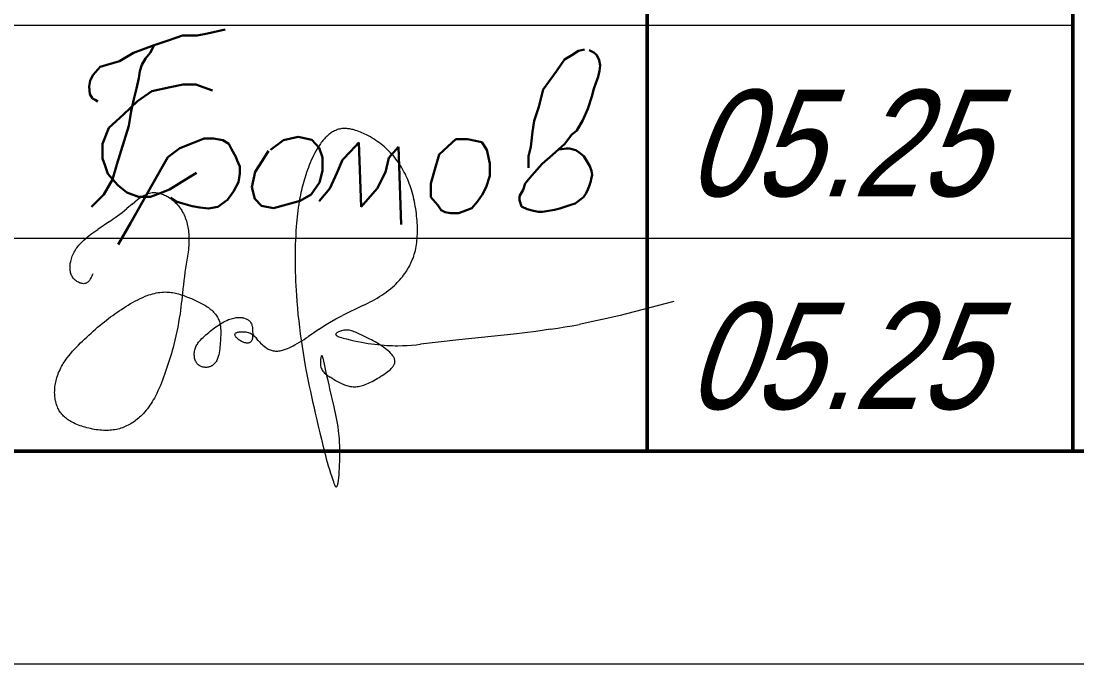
# Model space of a CAD drawing. Header units: millimetres. Extents: x -26895 to 107134, y 1241 to 21401.
# Drawn here: x 46806 to 47798, y 1241 to 1845 of the extents above; entities that cross this region are included whole.
import ezdxf
from ezdxf.enums import TextEntityAlignment as Align

# ---------------------------------------------------------------- set-up
doc = ezdxf.new("R2010")
doc.units = ezdxf.units.MM
doc.layers.add('5', color=7, linetype='Continuous', lineweight=13)
doc.layers.add('STANDARD', color=18, linetype='Continuous', lineweight=25, true_color=0x000000)
doc.styles.add('ARIAL', font='arial.ttf')

# ---------------------------------------------------------------- blocks, each defined once
blk = doc.blocks.new('подпись Громов')
at = {"color": 0, "lineweight": 30, "ltscale": 1000}
for p, q in [((3.946, 4.683), (3.615, 4.571)), ((4.283, 4.683), (3.946, 4.683)), ((4.521, 4.736), (4.283, 4.683)), ((4.928, 4.827), (4.521, 4.736)), ((3.294, 4.462), (2.816, 4.287)), ((3.294, 4.462), (3.197, 4.287)), ((3.615, 4.571), (3.294, 4.462)), ((2.816, 4.287), (2.488, 4.092)), ((3.092, 4.153), (3.005, 4.005)), ((3.197, 4.287), (3.092, 4.153)), ((12.777, 4.134), (12.945, 4.235)), ((12.945, 4.235), (13.098, 4.328)), ((13.098, 4.328), (13.235, 4.361)), ((13.346, 4.346), (13.453, 4.29)), ((13.453, 4.29), (13.521, 4.234)), ((13.521, 4.234), (13.58, 4.117)), ((2.041, 3.96), (1.877, 3.777)), ((2.488, 4.092), (2.041, 3.96)), ((3.005, 4.005), (2.957, 3.864)), ((12.588, 3.864), (12.777, 4.134)), ((13.58, 4.117), (13.602, 3.995)), ((13.602, 3.995), (13.587, 3.868)), ((1.877, 3.777), (1.808, 3.648)), ((2.937, 3.7), (2.881, 3.462)), ((2.957, 3.864), (2.937, 3.7)), ((12.286, 3.435), (12.588, 3.864)), ((13.55, 3.732), (13.502, 3.584)), ((13.587, 3.868), (13.55, 3.732)), ((1.808, 3.648), (1.789, 3.509)), ((1.789, 3.509), (1.803, 3.332)), ((2.881, 3.462), (2.823, 3.218)), ((3.662, 3.491), (3.236, 3.398)), ((3.959, 3.556), (3.662, 3.491)), ((4.257, 3.556), (3.959, 3.556)), ((4.637, 3.415), (4.257, 3.556)), ((12.184, 3.034), (12.286, 3.435)), ((13.454, 3.45), (13.408, 3.278)), ((13.502, 3.584), (13.454, 3.45)), ((1.803, 3.332), (1.862, 3.232)), ((1.862, 3.232), (1.927, 3.195)), ((1.927, 3.195), (1.988, 3.159)), ((2.823, 3.218), (2.756, 2.936)), ((3.236, 3.398), (2.909, 3.171)), ((13.408, 3.278), (13.317, 2.992)), ((2.909, 3.171), (2.578, 2.863)), ((2.756, 2.936), (2.702, 2.598)), ((12.076, 2.714), (12.184, 3.034)), ((13.317, 2.992), (13.197, 2.728)), ((2.578, 2.863), (2.241, 2.548)), ((12.039, 2.456), (12.076, 2.714)), ((13.197, 2.728), (13.061, 2.49)), ((2.241, 2.548), (2.096, 2.181)), ((2.702, 2.598), (2.595, 2.248)), ((11.995, 2.113), (12.039, 2.456)), ((13.061, 2.49), (12.936, 2.39)), ((2.595, 2.248), (2.427, 1.7)), ((3.88, 2.083), (4.217, 2.213)), ((4.217, 2.213), (4.448, 2.303)), ((4.448, 2.303), (4.661, 2.303)), ((4.661, 2.303), (4.878, 2.268)), ((4.878, 2.268), (5.013, 2.181)), ((5.979, 2.044), (6.281, 2.263)), ((6.281, 2.263), (6.621, 2.347)), ((6.621, 2.347), (6.934, 2.273)), ((6.934, 2.273), (7.106, 2.086)), ((7.828, 2.003), (8.023, 2.212)), ((8.023, 2.212), (8.079, 0.723)), ((10.079, 2.117), (10.265, 2.286)), ((10.265, 2.286), (10.537, 2.286)), ((10.537, 2.286), (10.865, 2.217)), ((10.865, 2.217), (10.977, 2.041)), ((12.936, 2.39), (12.781, 2.178)), ((2.096, 2.181), (2.096, 1.84)), ((3.609, 1.873), (3.88, 2.083)), ((5.013, 2.181), (5.079, 2.062)), ((5.079, 2.062), (5.18, 1.881)), ((5.792, 1.798), (5.934, 2.022)), ((7.106, 2.086), (7.18, 1.868)), ((7.647, 1.808), (7.828, 2.003)), ((8.713, 1.858), (8.937, 2.11)), ((8.937, 2.11), (9.002, 0.313)), ((9.88, 1.936), (10.079, 2.117)), ((10.977, 2.041), (11.047, 1.724)), ((11.945, 1.897), (11.995, 2.113)), ((12.781, 2.178), (12.495, 1.926)), ((12.813, 2.073), (12.667, 2.053)), ((12.894, 2.073), (12.813, 2.073)), ((13.04, 2.036), (12.894, 2.073)), ((13.112, 1.978), (13.04, 2.036)), ((13.219, 1.893), (13.112, 1.978)), ((2.096, 1.84), (2.156, 1.673)), ((3.485, 1.656), (3.609, 1.873)), ((5.18, 1.881), (5.206, 1.797)), ((5.206, 1.797), (5.27, 1.656)), ((5.625, 1.532), (5.792, 1.798)), ((7.18, 1.868), (7.18, 1.56)), ((7.511, 1.505), (7.647, 1.808)), ((8.638, 1.528), (8.713, 1.858)), ((9.763, 1.531), (9.88, 1.936)), ((11.047, 1.724), (11.047, 1.443)), ((11.945, 1.627), (11.945, 1.897)), ((12.261, 1.721), (12.023, 1.448)), ((12.495, 1.926), (12.261, 1.721)), ((13.288, 1.782), (13.219, 1.893)), ((13.359, 1.667), (13.288, 1.782)), ((2.156, 1.673), (2.222, 1.49)), ((2.222, 1.49), (2.452, 1.225)), ((2.427, 1.7), (2.326, 1.358)), ((3.254, 1.249), (3.485, 1.656)), ((4.092, 1.403), (4.266, 1.512)), ((5.27, 1.496), (5.236, 1.297)), ((5.27, 1.656), (5.27, 1.496)), ((5.545, 1.179), (5.625, 1.532)), ((7.18, 1.56), (7.115, 1.286)), ((7.353, 1.151), (7.511, 1.505)), ((8.443, 1.151), (8.638, 1.528)), ((9.686, 1.267), (9.763, 1.531)), ((13.398, 1.557), (13.359, 1.667)), ((13.414, 1.46), (13.398, 1.557)), ((2.326, 1.358), (2.128, 1.01)), ((2.452, 1.225), (2.662, 1.055)), ((3.012, 0.825), (3.254, 1.249)), ((3.648, 1.125), (3.87, 1.264)), ((3.87, 1.264), (4.092, 1.403)), ((5.236, 1.297), (5.123, 1.079)), ((7.115, 1.286), (6.92, 1.011)), ((9.686, 0.951), (9.686, 1.267)), ((11.047, 1.443), (10.966, 1.177)), ((11.866, 1.268), (11.823, 1.121)), ((12.023, 1.448), (11.866, 1.268)), ((13.343, 1.206), (13.382, 1.32)), ((13.382, 1.32), (13.394, 1.375)), ((13.394, 1.375), (13.414, 1.46)), ((2.128, 1.01), (1.84, 0.722)), ((2.662, 1.055), (2.928, 0.953)), ((3.203, 0.953), (3.427, 1.04)), ((3.427, 1.04), (3.648, 1.125)), ((5.123, 1.079), (4.982, 0.883)), ((5.615, 0.909), (5.545, 1.179)), ((6.92, 1.011), (6.663, 0.862)), ((7.106, 0.853), (7.353, 1.151)), ((8.079, 0.723), (8.443, 1.151)), ((10.874, 1.005), (10.767, 0.846)), ((10.966, 1.177), (10.874, 1.005)), ((11.823, 1.121), (11.733, 0.973)), ((13.218, 0.952), (13.279, 1.039)), ((13.279, 1.039), (13.313, 1.126)), ((13.313, 1.126), (13.343, 1.206)), ((2.74, 0.347), (3.012, 0.825)), ((2.928, 0.953), (3.203, 0.953)), ((3.802, 0.847), (3.667, 0.932)), ((3.956, 0.801), (3.802, 0.847)), ((4.165, 0.738), (3.956, 0.801)), ((4.349, 0.713), (4.165, 0.738)), ((4.982, 0.883), (4.761, 0.727)), ((5.769, 0.746), (5.615, 0.909)), ((6.047, 0.694), (5.769, 0.746)), ((6.356, 0.778), (6.047, 0.694)), ((6.663, 0.862), (6.356, 0.778)), ((9.851, 0.763), (9.686, 0.951)), ((9.922, 0.645), (9.851, 0.763)), ((10.767, 0.846), (10.635, 0.693)), ((11.733, 0.973), (11.733, 0.876)), ((11.733, 0.876), (11.781, 0.735)), ((11.781, 0.735), (11.912, 0.673)), ((12.783, 0.723), (12.923, 0.77)), ((12.923, 0.77), (13.025, 0.805)), ((13.025, 0.805), (13.218, 0.952)), ((4.55, 0.685), (4.349, 0.713)), ((4.761, 0.727), (4.55, 0.685)), ((10.015, 0.598), (9.922, 0.645)), ((10.142, 0.576), (10.015, 0.598)), ((10.322, 0.576), (10.142, 0.576)), ((10.435, 0.618), (10.322, 0.576)), ((10.635, 0.693), (10.435, 0.618)), ((11.912, 0.673), (12.057, 0.629)), ((12.057, 0.629), (12.171, 0.61)), ((12.171, 0.61), (12.269, 0.61)), ((12.269, 0.61), (12.359, 0.624)), ((12.359, 0.624), (12.545, 0.653)), ((12.545, 0.653), (12.668, 0.689)), ((12.668, 0.689), (12.783, 0.723)), ((2.459, -0.146), (2.74, 0.347))]:
    blk.add_line(p, q, dxfattribs=at)
blk = doc.blocks.new('*U37')
at = {"lineweight": 0}
blk.add_lwpolyline([(-415, -5), (5, -5), (5, 292), (-415, 292)], close=True, dxfattribs=at)
at = {"color": 0, "linetype": 'Continuous', "lineweight": 50}
blk.add_lwpolyline([(-395, 287), (0, 287), (0, 0), (-395, 0)], close=True, dxfattribs=at)
at = {"layer": 'STANDARD', "color": 0, "linetype": 'Continuous', "lineweight": 50}
for p, q in [((-130, 55), (-130, 0)), ((-120, 55), (-120, 0))]:
    blk.add_line(p, q, dxfattribs=at)
at = {"layer": 'STANDARD', "color": 0, "linetype": 'Continuous', "lineweight": 13}
for p, q in [((-185, 10), (-120, 10)), ((-185, 5), (-120, 5)), ((0, 0), (-185, 0))]:
    blk.add_line(p, q, dxfattribs=at)
at = {"layer": 'STANDARD', "color": 5, "linetype": 'Continuous', "lineweight": 18}
for p, q in [((-137.453, 7.451), (-137.474, 7.434)), ((-137.431, 7.467), (-137.453, 7.451)), ((-137.409, 7.482), (-137.431, 7.467)), ((-137.386, 7.496), (-137.409, 7.482)), ((-137.363, 7.509), (-137.386, 7.496)), ((-137.34, 7.521), (-137.363, 7.509)), ((-137.316, 7.532), (-137.34, 7.521)), ((-137.292, 7.541), (-137.316, 7.532)), ((-137.268, 7.55), (-137.292, 7.541)), ((-137.243, 7.558), (-137.268, 7.55)), ((-137.218, 7.564), (-137.243, 7.558)), ((-137.192, 7.569), (-137.218, 7.564)), ((-137.166, 7.573), (-137.192, 7.569)), ((-137.144, 7.575), (-137.166, 7.573)), ((-137.121, 7.576), (-137.144, 7.575)), ((-137.097, 7.576), (-137.121, 7.576)), ((-137.074, 7.576), (-137.097, 7.576)), ((-137.05, 7.574), (-137.074, 7.576)), ((-137.026, 7.572), (-137.05, 7.574)), ((-137.002, 7.569), (-137.026, 7.572)), ((-136.978, 7.565), (-137.002, 7.569)), ((-136.954, 7.561), (-136.978, 7.565)), ((-136.93, 7.556), (-136.954, 7.561)), ((-136.905, 7.55), (-136.93, 7.556)), ((-136.881, 7.544), (-136.905, 7.55)), ((-136.844, 7.533), (-136.881, 7.544)), ((-136.807, 7.521), (-136.844, 7.533)), ((-136.77, 7.507), (-136.807, 7.521)), ((-136.734, 7.493), (-136.77, 7.507)), ((-136.698, 7.478), (-136.734, 7.493)), ((-136.661, 7.462), (-136.698, 7.478)), ((-136.626, 7.445), (-136.661, 7.462)), ((-136.59, 7.427), (-136.626, 7.445)), ((-137.688, 7.195), (-137.719, 7.147)), ((-137.67, 7.22), (-137.688, 7.195)), ((-137.652, 7.244), (-137.67, 7.22)), ((-137.634, 7.268), (-137.652, 7.244)), ((-137.615, 7.292), (-137.634, 7.268)), ((-137.596, 7.314), (-137.615, 7.292)), ((-137.577, 7.336), (-137.596, 7.314)), ((-137.557, 7.357), (-137.577, 7.336)), ((-137.537, 7.378), (-137.557, 7.357)), ((-137.516, 7.397), (-137.537, 7.378)), ((-137.496, 7.416), (-137.516, 7.397)), ((-137.474, 7.434), (-137.496, 7.416)), ((-136.544, 7.403), (-136.59, 7.427)), ((-136.499, 7.378), (-136.544, 7.403)), ((-136.454, 7.351), (-136.499, 7.378)), ((-136.41, 7.324), (-136.454, 7.351)), ((-136.368, 7.296), (-136.41, 7.324)), ((-136.326, 7.267), (-136.368, 7.296)), ((-136.285, 7.237), (-136.326, 7.267)), ((-136.245, 7.207), (-136.285, 7.237)), ((-136.206, 7.175), (-136.245, 7.207)), ((-137.808, 6.993), (-137.835, 6.939)), ((-137.779, 7.046), (-137.808, 6.993)), ((-137.75, 7.097), (-137.779, 7.046)), ((-137.719, 7.147), (-137.75, 7.097)), ((-136.168, 7.143), (-136.206, 7.175)), ((-136.131, 7.109), (-136.168, 7.143)), ((-136.094, 7.075), (-136.131, 7.109)), ((-136.059, 7.04), (-136.094, 7.075)), ((-136.025, 7.005), (-136.059, 7.04)), ((-135.991, 6.968), (-136.025, 7.005)), ((-135.959, 6.931), (-135.991, 6.968)), ((-137.933, 6.716), (-137.955, 6.66)), ((-137.91, 6.773), (-137.933, 6.716)), ((-137.886, 6.829), (-137.91, 6.773)), ((-137.861, 6.885), (-137.886, 6.829)), ((-137.835, 6.939), (-137.861, 6.885)), ((-135.927, 6.893), (-135.959, 6.931)), ((-135.897, 6.855), (-135.927, 6.893)), ((-135.867, 6.816), (-135.897, 6.855)), ((-135.839, 6.776), (-135.867, 6.816)), ((-135.811, 6.735), (-135.839, 6.776)), ((-135.785, 6.694), (-135.811, 6.735)), ((-138.014, 6.49), (-138.032, 6.436)), ((-137.995, 6.546), (-138.014, 6.49)), ((-137.976, 6.603), (-137.995, 6.546)), ((-137.955, 6.66), (-137.976, 6.603)), ((-135.758, 6.65), (-135.785, 6.694)), ((-135.733, 6.606), (-135.758, 6.65)), ((-135.709, 6.562), (-135.733, 6.606)), ((-135.685, 6.516), (-135.709, 6.562)), ((-135.663, 6.471), (-135.685, 6.516)), ((-135.642, 6.424), (-135.663, 6.471)), ((-138.092, 6.225), (-138.105, 6.173)), ((-138.078, 6.277), (-138.092, 6.225)), ((-138.064, 6.33), (-138.078, 6.277)), ((-138.048, 6.383), (-138.064, 6.33)), ((-138.032, 6.436), (-138.048, 6.383)), ((-135.621, 6.377), (-135.642, 6.424)), ((-135.602, 6.33), (-135.621, 6.377)), ((-135.584, 6.282), (-135.602, 6.33)), ((-135.566, 6.233), (-135.584, 6.282)), ((-135.55, 6.184), (-135.566, 6.233)), ((-141.968, 5.905), (-141.902, 5.952)), ((-141.902, 5.952), (-141.872, 5.971)), ((-141.872, 5.971), (-141.842, 5.99)), ((-141.842, 5.99), (-141.811, 6.007)), ((-141.811, 6.007), (-141.781, 6.022)), ((-141.781, 6.022), (-141.749, 6.036)), ((-141.749, 6.036), (-141.718, 6.048)), ((-141.718, 6.048), (-141.686, 6.057)), ((-141.686, 6.057), (-141.654, 6.065)), ((-141.654, 6.065), (-141.622, 6.07)), ((-141.622, 6.07), (-141.589, 6.073)), ((-141.589, 6.073), (-141.556, 6.073)), ((-141.556, 6.073), (-141.533, 6.072)), ((-141.533, 6.072), (-141.509, 6.069)), ((-141.509, 6.069), (-141.486, 6.065)), ((-141.486, 6.065), (-141.462, 6.06)), ((-141.462, 6.06), (-141.439, 6.054)), ((-141.439, 6.054), (-141.415, 6.047)), ((-141.415, 6.047), (-141.387, 6.037)), ((-141.387, 6.037), (-141.359, 6.026)), ((-141.359, 6.026), (-141.332, 6.013)), ((-141.332, 6.013), (-141.305, 6)), ((-141.305, 6), (-141.278, 5.986)), ((-141.278, 5.986), (-141.247, 5.968)), ((-141.247, 5.968), (-141.217, 5.949)), ((-138.15, 5.969), (-138.16, 5.919)), ((-138.14, 6.02), (-138.15, 5.969)), ((-138.129, 6.07), (-138.14, 6.02)), ((-138.118, 6.121), (-138.129, 6.07)), ((-138.105, 6.173), (-138.118, 6.121)), ((-135.534, 6.135), (-135.55, 6.184)), ((-135.518, 6.081), (-135.534, 6.135)), ((-135.503, 6.026), (-135.518, 6.081)), ((-135.489, 5.971), (-135.503, 6.026)), ((-135.476, 5.916), (-135.489, 5.971)), ((-142.096, 5.801), (-142.22, 5.694)), ((-142.096, 5.801), (-142.032, 5.854)), ((-142.032, 5.854), (-141.968, 5.905)), ((-141.217, 5.949), (-141.188, 5.929)), ((-141.188, 5.929), (-141.159, 5.907)), ((-141.159, 5.907), (-141.132, 5.885)), ((-141.132, 5.885), (-141.105, 5.862)), ((-141.105, 5.862), (-141.079, 5.838)), ((-141.079, 5.838), (-141.054, 5.813)), ((-141.054, 5.813), (-141.03, 5.787)), ((-141.03, 5.787), (-141.008, 5.761)), ((-141.008, 5.761), (-140.986, 5.733)), ((-140.986, 5.733), (-140.965, 5.705)), ((-140.965, 5.705), (-140.945, 5.676)), ((-138.192, 5.72), (-138.202, 5.646)), ((-138.181, 5.794), (-138.192, 5.72)), ((-138.169, 5.869), (-138.181, 5.794)), ((-138.16, 5.919), (-138.169, 5.869)), ((-135.464, 5.86), (-135.476, 5.916)), ((-135.453, 5.804), (-135.464, 5.86)), ((-135.443, 5.748), (-135.453, 5.804)), ((-135.434, 5.691), (-135.443, 5.748)), ((-142.536, 5.454), (-142.491, 5.486)), ((-142.491, 5.486), (-142.437, 5.525)), ((-142.437, 5.525), (-142.383, 5.565)), ((-142.383, 5.565), (-142.329, 5.607)), ((-142.329, 5.607), (-142.275, 5.65)), ((-142.275, 5.65), (-142.22, 5.694)), ((-140.945, 5.676), (-140.926, 5.647)), ((-140.926, 5.647), (-140.907, 5.614)), ((-140.907, 5.614), (-140.89, 5.58)), ((-140.89, 5.58), (-140.873, 5.546)), ((-140.873, 5.546), (-140.858, 5.511)), ((-140.858, 5.511), (-140.844, 5.476)), ((-140.844, 5.476), (-140.831, 5.44)), ((-138.219, 5.499), (-138.226, 5.425)), ((-138.211, 5.573), (-138.219, 5.499)), ((-138.202, 5.646), (-138.211, 5.573)), ((-135.425, 5.635), (-135.434, 5.691)), ((-135.418, 5.578), (-135.425, 5.635)), ((-135.412, 5.52), (-135.418, 5.578)), ((-135.406, 5.468), (-135.412, 5.52)), ((-135.402, 5.414), (-135.406, 5.468)), ((-142.627, 5.391), (-142.902, 5.206)), ((-142.627, 5.391), (-142.581, 5.423)), ((-142.581, 5.423), (-142.536, 5.454)), ((-140.831, 5.44), (-140.819, 5.404)), ((-140.819, 5.404), (-140.808, 5.367)), ((-140.808, 5.367), (-140.798, 5.33)), ((-140.798, 5.33), (-140.79, 5.293)), ((-140.79, 5.293), (-140.783, 5.255)), ((-140.783, 5.255), (-140.776, 5.218)), ((-140.776, 5.218), (-140.771, 5.18)), ((-138.238, 5.278), (-138.245, 5.173)), ((-138.233, 5.352), (-138.238, 5.278)), ((-138.226, 5.425), (-138.233, 5.352)), ((-135.398, 5.361), (-135.402, 5.414)), ((-135.395, 5.308), (-135.398, 5.361)), ((-135.393, 5.255), (-135.395, 5.308)), ((-135.392, 5.202), (-135.393, 5.255)), ((-143.229, 4.954), (-143.168, 5.008)), ((-143.168, 5.008), (-143.104, 5.061)), ((-143.104, 5.061), (-143.038, 5.111)), ((-143.038, 5.111), (-142.971, 5.159)), ((-142.971, 5.159), (-142.902, 5.206)), ((-140.771, 5.18), (-140.766, 5.142)), ((-140.766, 5.142), (-140.762, 5.09)), ((-140.762, 5.09), (-140.759, 5.037)), ((-140.759, 5.037), (-140.758, 4.985)), ((-140.758, 4.985), (-140.759, 4.933)), ((-138.257, 4.961), (-138.261, 4.855)), ((-138.252, 5.067), (-138.257, 4.961)), ((-138.245, 5.173), (-138.252, 5.067)), ((-135.404, 4.945), (-135.4, 4.992)), ((-135.4, 4.992), (-135.396, 5.044)), ((-135.396, 5.044), (-135.394, 5.097)), ((-135.394, 5.097), (-135.392, 5.15)), ((-135.392, 5.15), (-135.392, 5.202)), ((-143.44, 4.698), (-143.423, 4.726)), ((-143.423, 4.726), (-143.405, 4.754)), ((-143.405, 4.754), (-143.385, 4.781)), ((-143.385, 4.781), (-143.365, 4.807)), ((-143.365, 4.807), (-143.345, 4.833)), ((-143.345, 4.833), (-143.323, 4.858)), ((-143.323, 4.858), (-143.301, 4.883)), ((-143.301, 4.883), (-143.278, 4.907)), ((-143.278, 4.907), (-143.254, 4.93)), ((-143.254, 4.93), (-143.229, 4.954)), ((-140.773, 4.724), (-140.78, 4.672)), ((-140.768, 4.776), (-140.773, 4.724)), ((-140.764, 4.828), (-140.768, 4.776)), ((-140.761, 4.881), (-140.764, 4.828)), ((-140.759, 4.933), (-140.761, 4.881)), ((-138.263, 4.748), (-138.265, 4.64)), ((-138.261, 4.855), (-138.263, 4.748)), ((-135.454, 4.667), (-135.442, 4.712)), ((-135.442, 4.712), (-135.432, 4.758)), ((-135.432, 4.758), (-135.423, 4.804)), ((-135.423, 4.804), (-135.416, 4.851)), ((-135.416, 4.851), (-135.409, 4.898)), ((-135.409, 4.898), (-135.404, 4.945)), ((-143.535, 4.456), (-143.529, 4.483)), ((-143.529, 4.483), (-143.52, 4.516)), ((-143.52, 4.516), (-143.51, 4.548)), ((-143.51, 4.548), (-143.498, 4.58)), ((-143.498, 4.58), (-143.485, 4.61)), ((-143.485, 4.61), (-143.471, 4.64)), ((-143.471, 4.64), (-143.456, 4.67)), ((-143.456, 4.67), (-143.44, 4.698)), ((-140.807, 4.484), (-140.822, 4.39)), ((-140.792, 4.578), (-140.807, 4.484)), ((-140.78, 4.672), (-140.792, 4.578)), ((-138.265, 4.64), (-138.266, 4.533)), ((-138.266, 4.533), (-138.266, 4.425)), ((-135.529, 4.451), (-135.513, 4.489)), ((-135.513, 4.489), (-135.496, 4.533)), ((-135.496, 4.533), (-135.481, 4.577)), ((-135.481, 4.577), (-135.467, 4.622)), ((-135.467, 4.622), (-135.454, 4.667)), ((-143.552, 4.321), (-143.551, 4.348)), ((-143.551, 4.293), (-143.552, 4.321)), ((-143.551, 4.348), (-143.548, 4.375)), ((-143.55, 4.266), (-143.551, 4.293)), ((-143.547, 4.239), (-143.55, 4.266)), ((-143.548, 4.375), (-143.545, 4.403)), ((-143.543, 4.216), (-143.547, 4.239)), ((-143.545, 4.403), (-143.541, 4.43)), ((-143.537, 4.192), (-143.543, 4.216)), ((-143.541, 4.43), (-143.535, 4.456)), ((-140.837, 4.296), (-140.852, 4.202)), ((-140.822, 4.39), (-140.837, 4.296)), ((-138.266, 4.425), (-138.265, 4.317)), ((-138.265, 4.317), (-138.262, 4.208)), ((-135.667, 4.202), (-135.645, 4.236)), ((-135.645, 4.236), (-135.623, 4.271)), ((-135.623, 4.271), (-135.602, 4.306)), ((-135.602, 4.306), (-135.582, 4.342)), ((-135.582, 4.342), (-135.563, 4.378)), ((-135.563, 4.378), (-135.546, 4.414)), ((-135.546, 4.414), (-135.529, 4.451)), ((-143.531, 4.169), (-143.537, 4.192)), ((-143.523, 4.147), (-143.531, 4.169)), ((-143.514, 4.125), (-143.523, 4.147)), ((-143.503, 4.104), (-143.514, 4.125)), ((-143.491, 4.083), (-143.503, 4.104)), ((-143.477, 4.064), (-143.491, 4.083)), ((-143.461, 4.045), (-143.477, 4.064)), ((-143.444, 4.027), (-143.461, 4.045)), ((-143.428, 4.012), (-143.444, 4.027)), ((-143.41, 3.999), (-143.428, 4.012)), ((-143.392, 3.986), (-143.41, 3.999)), ((-143.373, 3.974), (-143.392, 3.986)), ((-143.353, 3.964), (-143.373, 3.974)), ((-143.119, 3.979), (-143.132, 3.966)), ((-143.107, 3.993), (-143.119, 3.979)), ((-143.095, 4.008), (-143.107, 3.993)), ((-143.084, 4.025), (-143.095, 4.008)), ((-143.069, 4.05), (-143.084, 4.025)), ((-143.056, 4.077), (-143.069, 4.05)), ((-143.042, 4.105), (-143.056, 4.077)), ((-143.03, 4.134), (-143.042, 4.105)), ((-143.017, 4.163), (-143.03, 4.134)), ((-140.878, 4.005), (-140.89, 3.907)), ((-140.866, 4.103), (-140.878, 4.005)), ((-140.852, 4.202), (-140.866, 4.103)), ((-138.262, 4.208), (-138.259, 4.099)), ((-138.259, 4.099), (-138.255, 3.99)), ((-138.255, 3.99), (-138.25, 3.88)), ((-135.868, 3.956), (-135.836, 3.989)), ((-135.836, 3.989), (-135.805, 4.023)), ((-135.805, 4.023), (-135.775, 4.058)), ((-135.775, 4.058), (-135.746, 4.094)), ((-135.746, 4.094), (-135.718, 4.131)), ((-135.718, 4.131), (-135.69, 4.168)), ((-135.69, 4.168), (-135.667, 4.202)), ((-143.333, 3.954), (-143.353, 3.964)), ((-143.313, 3.947), (-143.333, 3.954)), ((-143.292, 3.94), (-143.313, 3.947)), ((-143.272, 3.936), (-143.292, 3.94)), ((-143.252, 3.933), (-143.272, 3.936)), ((-143.232, 3.931), (-143.252, 3.933)), ((-143.213, 3.932), (-143.232, 3.931)), ((-143.195, 3.935), (-143.213, 3.932)), ((-143.177, 3.94), (-143.195, 3.935)), ((-143.161, 3.947), (-143.177, 3.94)), ((-143.146, 3.956), (-143.161, 3.947)), ((-143.132, 3.966), (-143.146, 3.956)), ((-141.527, 3.714), (-141.484, 3.722)), ((-141.484, 3.722), (-141.441, 3.728)), ((-141.441, 3.728), (-141.397, 3.733)), ((-141.397, 3.733), (-141.354, 3.735)), ((-141.354, 3.735), (-141.31, 3.736)), ((-141.31, 3.736), (-141.277, 3.735)), ((-141.277, 3.735), (-141.243, 3.733)), ((-141.243, 3.733), (-141.21, 3.73)), ((-141.21, 3.73), (-141.176, 3.726)), ((-141.176, 3.726), (-141.143, 3.721)), ((-141.143, 3.721), (-141.109, 3.715)), ((-140.901, 3.809), (-140.911, 3.711)), ((-140.89, 3.907), (-140.901, 3.809)), ((-138.25, 3.88), (-138.244, 3.771)), ((-138.244, 3.771), (-138.237, 3.661)), ((-136.18, 3.696), (-136.129, 3.732)), ((-136.129, 3.732), (-136.078, 3.77)), ((-136.078, 3.77), (-136.029, 3.809)), ((-136.029, 3.809), (-135.981, 3.849)), ((-135.981, 3.849), (-135.934, 3.891)), ((-135.934, 3.891), (-135.901, 3.923)), ((-135.901, 3.923), (-135.868, 3.956)), ((-142.129, 3.463), (-142.073, 3.495)), ((-142.073, 3.495), (-142.017, 3.526)), ((-142.017, 3.526), (-141.96, 3.555)), ((-141.96, 3.555), (-141.902, 3.584)), ((-141.902, 3.584), (-141.844, 3.61)), ((-141.844, 3.61), (-141.786, 3.635)), ((-141.786, 3.635), (-141.743, 3.651)), ((-141.743, 3.651), (-141.7, 3.666)), ((-141.7, 3.666), (-141.657, 3.68)), ((-141.657, 3.68), (-141.614, 3.693)), ((-141.614, 3.693), (-141.571, 3.704)), ((-141.571, 3.704), (-141.527, 3.714)), ((-141.109, 3.715), (-141.075, 3.708)), ((-141.075, 3.708), (-141.042, 3.7)), ((-141.042, 3.7), (-141.008, 3.691)), ((-141.008, 3.691), (-140.965, 3.678)), ((-140.965, 3.678), (-140.922, 3.665)), ((-140.929, 3.547), (-140.938, 3.466)), ((-140.92, 3.629), (-140.929, 3.547)), ((-140.922, 3.665), (-140.878, 3.65)), ((-140.911, 3.711), (-140.92, 3.629)), ((-140.878, 3.65), (-140.834, 3.634)), ((-140.834, 3.634), (-140.791, 3.617)), ((-140.791, 3.617), (-140.747, 3.599)), ((-140.747, 3.599), (-140.702, 3.581)), ((-140.702, 3.581), (-140.654, 3.56)), ((-140.654, 3.56), (-140.606, 3.538)), ((-140.606, 3.538), (-140.558, 3.516)), ((-140.558, 3.516), (-140.51, 3.492)), ((-140.51, 3.492), (-140.463, 3.468)), ((-138.237, 3.661), (-138.225, 3.511)), ((-138.225, 3.511), (-138.213, 3.36)), ((-136.617, 3.443), (-136.56, 3.472)), ((-136.56, 3.472), (-136.504, 3.502)), ((-136.504, 3.502), (-136.448, 3.532)), ((-136.448, 3.532), (-136.393, 3.563)), ((-136.393, 3.563), (-136.339, 3.594)), ((-136.339, 3.594), (-136.285, 3.627)), ((-136.285, 3.627), (-136.232, 3.661)), ((-136.232, 3.661), (-136.18, 3.696)), ((-129.37, 3.514), (-130.123, 3.314)), ((-142.5, 3.222), (-142.449, 3.258)), ((-142.449, 3.258), (-142.397, 3.293)), ((-142.397, 3.293), (-142.345, 3.328)), ((-142.345, 3.328), (-142.292, 3.363)), ((-142.292, 3.363), (-142.239, 3.397)), ((-142.239, 3.397), (-142.184, 3.43)), ((-142.184, 3.43), (-142.129, 3.463)), ((-140.958, 3.303), (-140.969, 3.222)), ((-140.948, 3.384), (-140.958, 3.303)), ((-140.938, 3.466), (-140.948, 3.384)), ((-140.463, 3.468), (-140.418, 3.442)), ((-140.418, 3.442), (-140.373, 3.416)), ((-140.373, 3.416), (-140.33, 3.388)), ((-140.33, 3.388), (-140.302, 3.369)), ((-140.302, 3.369), (-140.276, 3.349)), ((-140.276, 3.349), (-140.25, 3.328)), ((-140.25, 3.328), (-140.225, 3.307)), ((-140.225, 3.307), (-140.202, 3.286)), ((-140.202, 3.286), (-140.179, 3.264)), ((-140.179, 3.264), (-140.158, 3.241)), ((-140.158, 3.241), (-140.138, 3.217)), ((-138.213, 3.36), (-138.198, 3.21)), ((-136.673, 3.415), (-137.153, 3.184)), ((-136.673, 3.415), (-136.617, 3.443)), ((-130.123, 3.314), (-130.629, 3.187)), ((-142.851, 2.951), (-142.798, 2.994)), ((-142.798, 2.994), (-142.745, 3.037)), ((-142.745, 3.037), (-142.697, 3.075)), ((-142.697, 3.075), (-142.649, 3.112)), ((-142.649, 3.112), (-142.6, 3.149)), ((-142.6, 3.149), (-142.55, 3.186)), ((-142.55, 3.186), (-142.5, 3.222)), ((-141.002, 3.016), (-141.021, 2.913)), ((-140.985, 3.119), (-141.002, 3.016)), ((-140.969, 3.222), (-140.985, 3.119)), ((-140.138, 3.217), (-140.119, 3.193)), ((-140.119, 3.193), (-140.102, 3.168)), ((-140.102, 3.168), (-140.087, 3.142)), ((-140.087, 3.142), (-140.073, 3.116)), ((-140.073, 3.116), (-140.062, 3.091)), ((-140.062, 3.091), (-140.052, 3.066)), ((-140.053, 2.968), (-140.017, 2.991)), ((-140.052, 3.066), (-140.044, 3.041)), ((-140.044, 3.041), (-140.037, 3.014)), ((-140.037, 3.014), (-140.031, 2.988)), ((-140.031, 2.988), (-140.025, 2.96)), ((-140.017, 2.991), (-139.98, 3.012)), ((-139.98, 3.012), (-139.943, 3.033)), ((-139.943, 3.033), (-139.906, 3.052)), ((-139.906, 3.052), (-139.867, 3.07)), ((-139.867, 3.07), (-139.828, 3.086)), ((-139.828, 3.086), (-139.798, 3.097)), ((-139.798, 3.097), (-139.769, 3.108)), ((-139.769, 3.108), (-139.739, 3.117)), ((-139.739, 3.117), (-139.708, 3.124)), ((-139.708, 3.124), (-139.677, 3.131)), ((-139.677, 3.131), (-139.651, 3.135)), ((-139.651, 3.135), (-139.625, 3.137)), ((-139.625, 3.137), (-139.599, 3.139)), ((-139.599, 3.139), (-139.572, 3.139)), ((-139.572, 3.139), (-139.545, 3.138)), ((-139.545, 3.138), (-139.518, 3.135)), ((-139.518, 3.135), (-139.498, 3.132)), ((-139.498, 3.132), (-139.478, 3.127)), ((-139.478, 3.127), (-139.457, 3.122)), ((-139.457, 3.122), (-139.438, 3.116)), ((-139.438, 3.116), (-139.419, 3.109)), ((-139.419, 3.109), (-139.4, 3.101)), ((-139.4, 3.101), (-139.383, 3.091)), ((-139.383, 3.091), (-139.366, 3.081)), ((-139.366, 3.081), (-139.351, 3.07)), ((-139.351, 3.07), (-139.337, 3.057)), ((-139.337, 3.057), (-139.324, 3.043)), ((-139.324, 3.043), (-139.312, 3.027)), ((-139.312, 3.027), (-139.302, 3.009)), ((-139.302, 3.009), (-139.293, 2.991)), ((-139.293, 2.991), (-139.286, 2.972)), ((-138.198, 3.21), (-138.182, 3.059)), ((-138.182, 3.059), (-138.164, 2.908)), ((-137.54, 2.969), (-137.46, 3.019)), ((-137.46, 3.019), (-137.308, 3.104)), ((-137.308, 3.104), (-137.153, 3.184)), ((-131.271, 3.04), (-131.598, 2.974)), ((-130.948, 3.111), (-131.271, 3.04)), ((-130.629, 3.187), (-130.948, 3.111)), ((-143.108, 2.725), (-143.057, 2.771)), ((-143.057, 2.771), (-143.006, 2.817)), ((-143.006, 2.817), (-142.955, 2.862)), ((-142.955, 2.862), (-142.903, 2.907)), ((-142.903, 2.907), (-142.851, 2.951)), ((-141.042, 2.81), (-141.064, 2.708)), ((-141.021, 2.913), (-141.042, 2.81)), ((-140.395, 2.699), (-140.362, 2.728)), ((-140.362, 2.728), (-140.329, 2.757)), ((-140.329, 2.757), (-140.295, 2.785)), ((-140.295, 2.785), (-140.261, 2.813)), ((-140.261, 2.813), (-140.227, 2.841)), ((-140.227, 2.841), (-140.193, 2.868)), ((-140.193, 2.868), (-140.158, 2.894)), ((-140.158, 2.894), (-140.124, 2.92)), ((-140.124, 2.92), (-140.088, 2.944)), ((-140.088, 2.944), (-140.053, 2.968)), ((-140.025, 2.96), (-140.021, 2.932)), ((-140.021, 2.932), (-140.018, 2.904)), ((-140.018, 2.904), (-140.016, 2.875)), ((-140.016, 2.875), (-140.014, 2.837)), ((-140.014, 2.837), (-140.013, 2.798)), ((-140.013, 2.759), (-140.014, 2.718)), ((-140.013, 2.798), (-140.013, 2.759)), ((-139.678, 2.737), (-139.676, 2.747)), ((-139.678, 2.727), (-139.678, 2.737)), ((-139.676, 2.747), (-139.671, 2.757)), ((-139.671, 2.757), (-139.664, 2.765)), ((-139.664, 2.765), (-139.655, 2.773)), ((-139.655, 2.773), (-139.644, 2.779)), ((-139.644, 2.779), (-139.631, 2.785)), ((-139.631, 2.785), (-139.617, 2.79)), ((-139.617, 2.79), (-139.601, 2.795)), ((-139.601, 2.795), (-139.584, 2.798)), ((-139.584, 2.798), (-139.566, 2.801)), ((-139.566, 2.801), (-139.539, 2.803)), ((-139.539, 2.803), (-139.511, 2.804)), ((-139.511, 2.804), (-139.482, 2.804)), ((-139.482, 2.804), (-139.452, 2.801)), ((-139.452, 2.801), (-139.424, 2.798)), ((-139.424, 2.798), (-139.396, 2.792)), ((-139.396, 2.792), (-139.369, 2.786)), ((-139.369, 2.786), (-139.342, 2.777)), ((-139.342, 2.777), (-139.316, 2.766)), ((-139.316, 2.766), (-139.293, 2.754)), ((-139.293, 2.754), (-139.272, 2.74)), ((-139.286, 2.972), (-139.28, 2.952)), ((-139.28, 2.952), (-139.275, 2.931)), ((-139.275, 2.931), (-139.27, 2.9)), ((-139.272, 2.74), (-139.251, 2.726)), ((-139.27, 2.9), (-139.266, 2.868)), ((-139.266, 2.868), (-139.264, 2.835)), ((-139.264, 2.835), (-139.263, 2.801)), ((-139.263, 2.801), (-139.262, 2.766)), ((-139.262, 2.742), (-139.263, 2.718)), ((-139.262, 2.766), (-139.262, 2.742)), ((-138.164, 2.908), (-138.145, 2.757)), ((-138.145, 2.757), (-138.124, 2.605)), ((-137.698, 2.866), (-137.954, 2.691)), ((-137.698, 2.866), (-137.619, 2.918)), ((-137.619, 2.918), (-137.54, 2.969)), ((-137.313, 2.748), (-137.314, 2.741)), ((-137.314, 2.741), (-137.312, 2.735)), ((-137.309, 2.756), (-137.313, 2.748)), ((-137.312, 2.735), (-137.309, 2.728)), ((-137.303, 2.764), (-137.309, 2.756)), ((-137.309, 2.728), (-137.304, 2.722)), ((-137.295, 2.771), (-137.303, 2.764)), ((-137.285, 2.779), (-137.295, 2.771)), ((-137.273, 2.787), (-137.285, 2.779)), ((-137.26, 2.794), (-137.273, 2.787)), ((-137.245, 2.801), (-137.26, 2.794)), ((-137.222, 2.811), (-137.245, 2.801)), ((-137.198, 2.819), (-137.222, 2.811)), ((-137.173, 2.827), (-137.198, 2.819)), ((-137.147, 2.833), (-137.173, 2.827)), ((-137.122, 2.838), (-137.147, 2.833)), ((-137.088, 2.842), (-137.122, 2.838)), ((-137.057, 2.843), (-137.088, 2.842)), ((-137.026, 2.842), (-137.057, 2.843)), ((-136.997, 2.838), (-137.026, 2.842)), ((-136.968, 2.833), (-136.997, 2.838)), ((-136.941, 2.826), (-136.968, 2.833)), ((-136.909, 2.816), (-136.941, 2.826)), ((-136.878, 2.804), (-136.909, 2.816)), ((-136.848, 2.791), (-136.878, 2.804)), ((-136.603, 2.676), (-136.848, 2.791)), ((-133.132, 2.747), (-134.417, 2.611)), ((-132.615, 2.811), (-133.132, 2.747)), ((-132.27, 2.859), (-132.615, 2.811)), ((-132.27, 2.859), (-132.099, 2.886)), ((-132.099, 2.886), (-131.929, 2.914)), ((-131.929, 2.914), (-131.763, 2.943)), ((-131.763, 2.943), (-131.598, 2.974)), ((-143.401, 2.442), (-143.354, 2.49)), ((-143.354, 2.49), (-143.306, 2.538)), ((-143.306, 2.538), (-143.258, 2.584)), ((-143.258, 2.584), (-143.209, 2.631)), ((-143.209, 2.631), (-143.159, 2.678)), ((-143.159, 2.678), (-143.108, 2.725)), ((-141.113, 2.504), (-141.132, 2.433)), ((-141.088, 2.606), (-141.113, 2.504)), ((-141.064, 2.708), (-141.088, 2.606)), ((-140.587, 2.471), (-140.575, 2.493)), ((-140.575, 2.493), (-140.562, 2.514)), ((-140.562, 2.514), (-140.548, 2.535)), ((-140.548, 2.535), (-140.533, 2.556)), ((-140.533, 2.556), (-140.517, 2.576)), ((-140.517, 2.576), (-140.489, 2.608)), ((-140.489, 2.608), (-140.459, 2.64)), ((-140.459, 2.64), (-140.428, 2.67)), ((-140.428, 2.67), (-140.395, 2.699)), ((-140.026, 2.496), (-140.031, 2.448)), ((-140.023, 2.544), (-140.026, 2.496)), ((-140.02, 2.592), (-140.023, 2.544)), ((-140.017, 2.635), (-140.02, 2.592)), ((-140.015, 2.677), (-140.017, 2.635)), ((-140.014, 2.718), (-140.015, 2.677)), ((-139.676, 2.717), (-139.678, 2.727)), ((-139.672, 2.705), (-139.676, 2.717)), ((-139.666, 2.694), (-139.672, 2.705)), ((-139.658, 2.682), (-139.666, 2.694)), ((-139.649, 2.67), (-139.658, 2.682)), ((-139.636, 2.656), (-139.649, 2.67)), ((-139.622, 2.642), (-139.636, 2.656)), ((-139.606, 2.628), (-139.622, 2.642)), ((-139.589, 2.614), (-139.606, 2.628)), ((-139.572, 2.602), (-139.589, 2.614)), ((-139.548, 2.586), (-139.572, 2.602)), ((-139.523, 2.573), (-139.548, 2.586)), ((-139.498, 2.562), (-139.523, 2.573)), ((-139.473, 2.552), (-139.498, 2.562)), ((-139.448, 2.545), (-139.473, 2.552)), ((-139.423, 2.539), (-139.448, 2.545)), ((-139.405, 2.537), (-139.423, 2.539)), ((-139.388, 2.536), (-139.405, 2.537)), ((-139.372, 2.537), (-139.388, 2.536)), ((-139.356, 2.539), (-139.372, 2.537)), ((-139.341, 2.542), (-139.356, 2.539)), ((-139.328, 2.547), (-139.341, 2.542)), ((-139.316, 2.554), (-139.328, 2.547)), ((-139.305, 2.563), (-139.316, 2.554)), ((-139.296, 2.573), (-139.305, 2.563)), ((-139.287, 2.586), (-139.296, 2.573)), ((-139.281, 2.6), (-139.287, 2.586)), ((-139.275, 2.615), (-139.281, 2.6)), ((-139.271, 2.631), (-139.275, 2.615)), ((-139.268, 2.649), (-139.271, 2.631)), ((-139.265, 2.671), (-139.268, 2.649)), ((-139.263, 2.694), (-139.265, 2.671)), ((-139.263, 2.718), (-139.263, 2.694)), ((-139.251, 2.726), (-139.233, 2.71)), ((-139.233, 2.71), (-139.215, 2.693)), ((-139.215, 2.693), (-139.191, 2.668)), ((-139.191, 2.668), (-139.169, 2.643)), ((-139.125, 2.589), (-139.169, 2.643)), ((-139.125, 2.589), (-139.102, 2.563)), ((-139.102, 2.563), (-139.077, 2.535)), ((-139.077, 2.535), (-139.051, 2.509)), ((-139.051, 2.509), (-139.023, 2.484)), ((-139.023, 2.484), (-138.995, 2.46)), ((-138.313, 2.472), (-138.27, 2.495)), ((-138.27, 2.495), (-138.215, 2.526)), ((-138.215, 2.526), (-138.161, 2.558)), ((-138.161, 2.558), (-138.107, 2.591)), ((-138.124, 2.605), (-138.102, 2.454)), ((-138.107, 2.591), (-138.055, 2.624)), ((-138.055, 2.624), (-138.004, 2.657)), ((-138.004, 2.657), (-137.954, 2.691)), ((-137.304, 2.722), (-137.297, 2.715)), ((-137.297, 2.715), (-137.288, 2.709)), ((-137.288, 2.709), (-137.278, 2.703)), ((-137.278, 2.703), (-137.267, 2.697)), ((-137.267, 2.697), (-137.254, 2.691)), ((-137.254, 2.691), (-137.24, 2.686)), ((-137.24, 2.686), (-137.209, 2.675)), ((-137.209, 2.675), (-137.175, 2.664)), ((-137.175, 2.664), (-137.138, 2.654)), ((-137.138, 2.654), (-137.1, 2.644)), ((-137.1, 2.644), (-137.061, 2.634)), ((-137.061, 2.634), (-136.969, 2.612)), ((-136.969, 2.612), (-136.88, 2.592)), ((-136.88, 2.592), (-136.793, 2.574)), ((-136.793, 2.574), (-136.708, 2.558)), ((-136.708, 2.558), (-136.626, 2.543)), ((-136.626, 2.543), (-136.547, 2.53)), ((-136.557, 2.654), (-136.603, 2.676)), ((-136.51, 2.631), (-136.557, 2.654)), ((-136.547, 2.53), (-136.469, 2.518)), ((-136.47, 2.61), (-136.51, 2.631)), ((-136.429, 2.588), (-136.47, 2.61)), ((-136.469, 2.518), (-136.393, 2.508)), ((-136.388, 2.566), (-136.429, 2.588)), ((-136.393, 2.508), (-136.32, 2.5)), ((-136.347, 2.542), (-136.388, 2.566)), ((-136.305, 2.516), (-136.347, 2.542)), ((-136.32, 2.5), (-136.248, 2.493)), ((-136.263, 2.489), (-136.305, 2.516)), ((-136.22, 2.46), (-136.263, 2.489)), ((-136.248, 2.493), (-136.178, 2.487)), ((-136.178, 2.487), (-136.109, 2.482)), ((-136.109, 2.482), (-136.042, 2.479)), ((-135.74, 2.477), (-135.633, 2.481)), ((-135.633, 2.481), (-135.529, 2.488)), ((-135.529, 2.488), (-135.426, 2.496)), ((-135.426, 2.496), (-135.324, 2.507)), ((-134.417, 2.611), (-135.324, 2.507)), ((-143.619, 2.188), (-143.579, 2.24)), ((-143.579, 2.24), (-143.536, 2.292)), ((-143.536, 2.292), (-143.492, 2.343)), ((-143.492, 2.343), (-143.447, 2.393)), ((-143.447, 2.393), (-143.401, 2.442)), ((-141.172, 2.291), (-141.192, 2.22)), ((-141.151, 2.362), (-141.172, 2.291)), ((-141.132, 2.433), (-141.151, 2.362)), ((-140.634, 2.278), (-140.633, 2.302)), ((-140.634, 2.254), (-140.634, 2.278)), ((-140.632, 2.23), (-140.634, 2.254)), ((-140.633, 2.302), (-140.631, 2.326)), ((-140.631, 2.326), (-140.628, 2.349)), ((-140.628, 2.349), (-140.622, 2.375)), ((-140.622, 2.375), (-140.616, 2.4)), ((-140.616, 2.4), (-140.607, 2.424)), ((-140.607, 2.424), (-140.598, 2.448)), ((-140.598, 2.448), (-140.587, 2.471)), ((-140.06, 2.261), (-140.072, 2.218)), ((-140.051, 2.306), (-140.06, 2.261)), ((-140.043, 2.352), (-140.051, 2.306)), ((-140.036, 2.4), (-140.043, 2.352)), ((-140.031, 2.448), (-140.036, 2.4)), ((-138.995, 2.46), (-138.965, 2.437)), ((-138.965, 2.437), (-138.943, 2.422)), ((-138.943, 2.422), (-138.921, 2.408)), ((-138.921, 2.408), (-138.898, 2.396)), ((-138.898, 2.396), (-138.875, 2.384)), ((-138.875, 2.384), (-138.852, 2.374)), ((-138.852, 2.374), (-138.828, 2.366)), ((-138.828, 2.366), (-138.804, 2.359)), ((-138.804, 2.359), (-138.778, 2.354)), ((-138.778, 2.354), (-138.752, 2.35)), ((-138.752, 2.35), (-138.725, 2.348)), ((-138.725, 2.348), (-138.699, 2.348)), ((-138.699, 2.348), (-138.672, 2.349)), ((-138.672, 2.349), (-138.645, 2.352)), ((-138.645, 2.352), (-138.618, 2.356)), ((-138.618, 2.356), (-138.591, 2.361)), ((-138.591, 2.361), (-138.564, 2.368)), ((-138.564, 2.368), (-138.537, 2.375)), ((-138.537, 2.375), (-138.491, 2.391)), ((-138.491, 2.391), (-138.446, 2.408)), ((-138.446, 2.408), (-138.402, 2.428)), ((-138.402, 2.428), (-138.357, 2.449)), ((-138.357, 2.449), (-138.313, 2.472)), ((-138.102, 2.454), (-138.079, 2.303)), ((-138.079, 2.303), (-138.053, 2.152)), ((-137.645, 2.235), (-137.65, 2.225)), ((-137.64, 2.241), (-137.645, 2.235)), ((-137.635, 2.242), (-137.64, 2.241)), ((-137.631, 2.239), (-137.635, 2.242)), ((-137.628, 2.234), (-137.631, 2.239)), ((-137.624, 2.227), (-137.628, 2.234)), ((-136.184, 2.435), (-136.22, 2.46)), ((-136.147, 2.408), (-136.184, 2.435)), ((-136.112, 2.38), (-136.147, 2.408)), ((-136.077, 2.351), (-136.112, 2.38)), ((-136.045, 2.321), (-136.077, 2.351)), ((-136.015, 2.29), (-136.045, 2.321)), ((-136.042, 2.479), (-135.977, 2.476)), ((-136, 2.274), (-136.015, 2.29)), ((-135.986, 2.257), (-136, 2.274)), ((-135.973, 2.24), (-135.986, 2.257)), ((-135.977, 2.476), (-135.913, 2.475)), ((-135.961, 2.223), (-135.973, 2.24)), ((-135.913, 2.475), (-135.85, 2.475)), ((-135.85, 2.475), (-135.74, 2.477)), ((-143.769, 1.952), (-143.75, 1.987)), ((-143.75, 1.987), (-143.73, 2.022)), ((-143.73, 2.022), (-143.71, 2.056)), ((-143.71, 2.056), (-143.688, 2.089)), ((-143.688, 2.089), (-143.666, 2.122)), ((-143.666, 2.122), (-143.643, 2.155)), ((-143.643, 2.155), (-143.619, 2.188)), ((-141.259, 2.008), (-141.283, 1.937)), ((-141.236, 2.079), (-141.259, 2.008)), ((-141.214, 2.149), (-141.236, 2.079)), ((-141.192, 2.22), (-141.214, 2.149)), ((-140.629, 2.206), (-140.632, 2.23)), ((-140.625, 2.182), (-140.629, 2.206)), ((-140.619, 2.159), (-140.625, 2.182)), ((-140.612, 2.137), (-140.619, 2.159)), ((-140.603, 2.115), (-140.612, 2.137)), ((-140.593, 2.094), (-140.603, 2.115)), ((-140.582, 2.075), (-140.593, 2.094)), ((-140.569, 2.056), (-140.582, 2.075)), ((-140.555, 2.039), (-140.569, 2.056)), ((-140.539, 2.024), (-140.555, 2.039)), ((-140.521, 2.01), (-140.539, 2.024)), ((-140.505, 2), (-140.521, 2.01)), ((-140.489, 1.991), (-140.505, 2)), ((-140.471, 1.984), (-140.489, 1.991)), ((-140.453, 1.978), (-140.471, 1.984)), ((-140.244, 1.989), (-140.265, 1.981)), ((-140.224, 1.999), (-140.244, 1.989)), ((-140.206, 2.01), (-140.224, 1.999)), ((-140.189, 2.023), (-140.206, 2.01)), ((-140.172, 2.038), (-140.189, 2.023)), ((-140.157, 2.053), (-140.172, 2.038)), ((-140.143, 2.07), (-140.157, 2.053)), ((-140.131, 2.088), (-140.143, 2.07)), ((-140.119, 2.107), (-140.131, 2.088)), ((-140.108, 2.128), (-140.119, 2.107)), ((-140.098, 2.149), (-140.108, 2.128)), ((-140.088, 2.171), (-140.098, 2.149)), ((-140.08, 2.194), (-140.088, 2.171)), ((-140.072, 2.218), (-140.08, 2.194)), ((-138.053, 2.152), (-138.027, 2.001)), ((-138.027, 2.001), (-138.005, 1.88)), ((-137.672, 2.114), (-137.673, 2.093)), ((-137.673, 2.093), (-137.673, 2.059)), ((-137.673, 2.059), (-137.671, 2.027)), ((-137.67, 2.136), (-137.672, 2.114)), ((-137.671, 2.027), (-137.666, 1.998)), ((-137.667, 2.157), (-137.67, 2.136)), ((-137.663, 2.177), (-137.667, 2.157)), ((-137.666, 1.998), (-137.659, 1.97)), ((-137.659, 2.196), (-137.663, 2.177)), ((-137.655, 2.212), (-137.659, 2.196)), ((-137.65, 2.225), (-137.655, 2.212)), ((-137.62, 2.217), (-137.624, 2.227)), ((-137.617, 2.206), (-137.62, 2.217)), ((-137.613, 2.193), (-137.617, 2.206)), ((-137.61, 2.18), (-137.613, 2.193)), ((-137.607, 2.165), (-137.61, 2.18)), ((-137.603, 2.15), (-137.607, 2.165)), ((-137.571, 2.005), (-137.603, 2.15)), ((-137.543, 1.882), (-137.571, 2.005)), ((-135.98, 1.967), (-135.967, 1.984)), ((-135.967, 1.984), (-135.955, 2)), ((-135.95, 2.205), (-135.961, 2.223)), ((-135.955, 2), (-135.945, 2.017)), ((-135.941, 2.188), (-135.95, 2.205)), ((-135.945, 2.017), (-135.937, 2.034)), ((-135.934, 2.171), (-135.941, 2.188)), ((-135.937, 2.034), (-135.93, 2.051)), ((-135.928, 2.154), (-135.934, 2.171)), ((-135.93, 2.051), (-135.925, 2.068)), ((-135.923, 2.137), (-135.928, 2.154)), ((-135.925, 2.068), (-135.921, 2.085)), ((-135.921, 2.12), (-135.923, 2.137)), ((-135.92, 2.103), (-135.921, 2.12)), ((-135.921, 2.085), (-135.92, 2.103)), ((-143.86, 1.73), (-143.848, 1.768)), ((-143.848, 1.768), (-143.834, 1.806)), ((-143.834, 1.806), (-143.819, 1.843)), ((-143.819, 1.843), (-143.803, 1.88)), ((-143.803, 1.88), (-143.787, 1.916)), ((-143.787, 1.916), (-143.769, 1.952)), ((-141.332, 1.797), (-141.356, 1.732)), ((-141.307, 1.867), (-141.332, 1.797)), ((-141.283, 1.937), (-141.307, 1.867)), ((-140.435, 1.973), (-140.453, 1.978)), ((-140.416, 1.969), (-140.435, 1.973)), ((-140.396, 1.967), (-140.416, 1.969)), ((-140.377, 1.966), (-140.396, 1.967)), ((-140.357, 1.965), (-140.377, 1.966)), ((-140.338, 1.966), (-140.357, 1.965)), ((-140.319, 1.968), (-140.338, 1.966)), ((-140.301, 1.971), (-140.319, 1.968)), ((-140.282, 1.976), (-140.301, 1.971)), ((-140.265, 1.981), (-140.282, 1.976)), ((-138.005, 1.88), (-137.982, 1.76)), ((-137.982, 1.76), (-137.958, 1.64)), ((-137.659, 1.97), (-137.65, 1.944)), ((-137.65, 1.944), (-137.639, 1.92)), ((-137.639, 1.92), (-137.627, 1.898)), ((-137.627, 1.898), (-137.612, 1.877)), ((-137.612, 1.877), (-137.596, 1.857)), ((-137.596, 1.857), (-137.574, 1.833)), ((-137.574, 1.833), (-137.55, 1.811)), ((-137.55, 1.811), (-137.524, 1.79)), ((-137.517, 1.767), (-137.543, 1.882)), ((-137.524, 1.79), (-137.497, 1.77)), ((-137.493, 1.659), (-137.517, 1.767)), ((-137.497, 1.77), (-137.469, 1.752)), ((-137.469, 1.752), (-137.44, 1.733)), ((-136.295, 1.729), (-136.253, 1.755)), ((-136.253, 1.755), (-136.218, 1.777)), ((-136.218, 1.777), (-136.184, 1.8)), ((-136.184, 1.8), (-136.15, 1.823)), ((-136.15, 1.823), (-136.117, 1.846)), ((-136.117, 1.846), (-136.085, 1.87)), ((-136.085, 1.87), (-136.055, 1.894)), ((-136.055, 1.894), (-136.027, 1.919)), ((-136.027, 1.919), (-136.01, 1.935)), ((-136.01, 1.935), (-135.995, 1.951)), ((-135.995, 1.951), (-135.98, 1.967)), ((-143.908, 1.481), (-143.905, 1.516)), ((-143.905, 1.516), (-143.9, 1.55)), ((-143.9, 1.55), (-143.895, 1.584)), ((-143.895, 1.584), (-143.889, 1.618)), ((-143.889, 1.618), (-143.881, 1.651)), ((-143.881, 1.651), (-143.871, 1.691)), ((-143.871, 1.691), (-143.86, 1.73)), ((-141.431, 1.538), (-141.458, 1.474)), ((-141.405, 1.602), (-141.431, 1.538)), ((-141.38, 1.667), (-141.405, 1.602)), ((-141.356, 1.732), (-141.38, 1.667)), ((-137.958, 1.64), (-137.933, 1.52)), ((-137.933, 1.52), (-137.908, 1.4)), ((-137.469, 1.557), (-137.493, 1.659)), ((-137.447, 1.46), (-137.469, 1.557)), ((-137.38, 1.697), (-137.44, 1.733)), ((-137.38, 1.697), (-137.349, 1.678)), ((-137.349, 1.678), (-137.317, 1.66)), ((-137.317, 1.66), (-137.286, 1.642)), ((-137.286, 1.642), (-137.255, 1.625)), ((-137.255, 1.625), (-137.223, 1.608)), ((-137.223, 1.608), (-137.191, 1.592)), ((-137.191, 1.592), (-137.164, 1.579)), ((-137.164, 1.579), (-137.136, 1.567)), ((-137.136, 1.567), (-137.108, 1.556)), ((-137.108, 1.556), (-137.08, 1.546)), ((-137.08, 1.546), (-137.052, 1.537)), ((-137.052, 1.537), (-137.024, 1.529)), ((-137.024, 1.529), (-136.997, 1.522)), ((-136.997, 1.522), (-136.969, 1.517)), ((-136.969, 1.517), (-136.937, 1.513)), ((-136.937, 1.513), (-136.905, 1.511)), ((-136.905, 1.511), (-136.874, 1.51)), ((-136.874, 1.51), (-136.842, 1.511)), ((-136.842, 1.511), (-136.811, 1.514)), ((-136.811, 1.514), (-136.779, 1.519)), ((-136.779, 1.519), (-136.747, 1.525)), ((-136.747, 1.525), (-136.715, 1.532)), ((-136.715, 1.532), (-136.683, 1.541)), ((-136.683, 1.541), (-136.651, 1.551)), ((-136.651, 1.551), (-136.619, 1.563)), ((-136.619, 1.563), (-136.579, 1.579)), ((-136.579, 1.579), (-136.539, 1.596)), ((-136.539, 1.596), (-136.499, 1.615)), ((-136.499, 1.615), (-136.459, 1.635)), ((-136.459, 1.635), (-136.419, 1.657)), ((-136.419, 1.657), (-136.378, 1.68)), ((-136.378, 1.68), (-136.337, 1.704)), ((-136.337, 1.704), (-136.295, 1.729)), ((-143.913, 1.378), (-143.912, 1.412)), ((-143.912, 1.343), (-143.913, 1.378)), ((-143.912, 1.412), (-143.911, 1.447)), ((-143.91, 1.309), (-143.912, 1.343)), ((-143.911, 1.447), (-143.908, 1.481)), ((-143.907, 1.275), (-143.91, 1.309)), ((-143.904, 1.244), (-143.907, 1.275)), ((-143.899, 1.213), (-143.904, 1.244)), ((-141.572, 1.244), (-141.596, 1.201)), ((-141.548, 1.288), (-141.572, 1.244)), ((-141.517, 1.349), (-141.548, 1.288)), ((-141.487, 1.412), (-141.517, 1.349)), ((-141.458, 1.474), (-141.487, 1.412)), ((-137.908, 1.4), (-137.883, 1.281)), ((-137.883, 1.281), (-137.857, 1.163)), ((-137.351, 1.038), (-137.447, 1.46)), ((-143.894, 1.183), (-143.899, 1.213)), ((-143.887, 1.153), (-143.894, 1.183)), ((-143.879, 1.123), (-143.887, 1.153)), ((-143.871, 1.094), (-143.879, 1.123)), ((-143.861, 1.066), (-143.871, 1.094)), ((-143.85, 1.038), (-143.861, 1.066)), ((-143.838, 1.011), (-143.85, 1.038)), ((-143.825, 0.984), (-143.838, 1.011)), ((-141.734, 0.995), (-141.765, 0.957)), ((-141.704, 1.035), (-141.734, 0.995)), ((-141.676, 1.075), (-141.704, 1.035)), ((-141.648, 1.117), (-141.676, 1.075)), ((-141.622, 1.158), (-141.648, 1.117)), ((-141.596, 1.201), (-141.622, 1.158)), ((-137.857, 1.163), (-137.83, 1.045)), ((-137.83, 1.045), (-137.794, 0.889)), ((-137.333, 0.962), (-137.351, 1.038)), ((-143.811, 0.959), (-143.825, 0.984)), ((-143.796, 0.934), (-143.811, 0.959)), ((-143.779, 0.909), (-143.796, 0.934)), ((-143.762, 0.886), (-143.779, 0.909)), ((-143.743, 0.863), (-143.762, 0.886)), ((-143.723, 0.841), (-143.743, 0.863)), ((-143.702, 0.82), (-143.723, 0.841)), ((-143.68, 0.8), (-143.702, 0.82)), ((-143.657, 0.78), (-143.68, 0.8)), ((-143.634, 0.762), (-143.657, 0.78)), ((-143.609, 0.744), (-143.634, 0.762)), ((-141.975, 0.748), (-142.004, 0.725)), ((-141.946, 0.772), (-141.975, 0.748)), ((-141.919, 0.796), (-141.946, 0.772)), ((-141.891, 0.821), (-141.919, 0.796)), ((-141.865, 0.846), (-141.891, 0.821)), ((-141.83, 0.882), (-141.865, 0.846)), ((-141.797, 0.919), (-141.83, 0.882)), ((-141.765, 0.957), (-141.797, 0.919)), ((-137.794, 0.889), (-137.758, 0.735)), ((-137.316, 0.886), (-137.333, 0.962)), ((-137.299, 0.81), (-137.316, 0.886)), ((-137.284, 0.732), (-137.299, 0.81)), ((-143.584, 0.726), (-143.609, 0.744)), ((-143.558, 0.71), (-143.584, 0.726)), ((-143.532, 0.694), (-143.558, 0.71)), ((-143.504, 0.679), (-143.532, 0.694)), ((-143.468, 0.66), (-143.504, 0.679)), ((-143.431, 0.642), (-143.468, 0.66)), ((-143.393, 0.626), (-143.431, 0.642)), ((-143.354, 0.61), (-143.393, 0.626)), ((-143.315, 0.595), (-143.354, 0.61)), ((-143.275, 0.582), (-143.315, 0.595)), ((-143.235, 0.569), (-143.275, 0.582)), ((-143.195, 0.557), (-143.235, 0.569)), ((-143.154, 0.546), (-143.195, 0.557)), ((-143.113, 0.536), (-143.154, 0.546)), ((-143.07, 0.526), (-143.113, 0.536)), ((-143.027, 0.517), (-143.07, 0.526)), ((-142.983, 0.509), (-143.027, 0.517)), ((-142.94, 0.502), (-142.983, 0.509)), ((-142.897, 0.496), (-142.94, 0.502)), ((-142.501, 0.5), (-142.538, 0.495)), ((-142.464, 0.507), (-142.501, 0.5)), ((-142.428, 0.516), (-142.464, 0.507)), ((-142.392, 0.525), (-142.428, 0.516)), ((-142.356, 0.536), (-142.392, 0.525)), ((-142.322, 0.548), (-142.356, 0.536)), ((-142.288, 0.561), (-142.322, 0.548)), ((-142.255, 0.575), (-142.288, 0.561)), ((-142.222, 0.59), (-142.255, 0.575)), ((-142.189, 0.606), (-142.222, 0.59)), ((-142.157, 0.624), (-142.189, 0.606)), ((-142.125, 0.642), (-142.157, 0.624)), ((-142.094, 0.662), (-142.125, 0.642)), ((-142.063, 0.682), (-142.094, 0.662)), ((-142.033, 0.703), (-142.063, 0.682)), ((-142.004, 0.725), (-142.033, 0.703)), ((-137.758, 0.735), (-137.722, 0.582)), ((-137.722, 0.582), (-137.686, 0.431)), ((-137.269, 0.652), (-137.284, 0.732)), ((-137.256, 0.567), (-137.269, 0.652)), ((-137.244, 0.477), (-137.256, 0.567)), ((-142.854, 0.491), (-142.897, 0.496)), ((-142.811, 0.487), (-142.854, 0.491)), ((-142.769, 0.485), (-142.811, 0.487)), ((-142.726, 0.484), (-142.769, 0.485)), ((-142.688, 0.484), (-142.726, 0.484)), ((-142.65, 0.485), (-142.688, 0.484)), ((-142.613, 0.487), (-142.65, 0.485)), ((-142.575, 0.49), (-142.613, 0.487)), ((-142.538, 0.495), (-142.575, 0.49)), ((-137.686, 0.431), (-137.649, 0.281)), ((-137.649, 0.281), (-137.613, 0.134)), ((-137.237, 0.414), (-137.244, 0.477)), ((-137.231, 0.347), (-137.237, 0.414)), ((-137.226, 0.276), (-137.231, 0.347)), ((-137.222, 0.201), (-137.226, 0.276)), ((-137.613, 0.134), (-137.594, 0.055)), ((-137.594, 0.055), (-137.574, -0.024)), ((-137.219, 0.122), (-137.222, 0.201)), ((-137.217, 0.038), (-137.219, 0.122)), ((-137.216, -0.051), (-137.217, 0.038)), ((-137.574, -0.024), (-137.554, -0.104)), ((-137.554, -0.104), (-137.533, -0.184)), ((-137.533, -0.184), (-137.511, -0.265)), ((-137.219, -0.248), (-137.217, -0.147)), ((-137.217, -0.147), (-137.216, -0.051)), ((-137.511, -0.265), (-137.488, -0.348)), ((-137.488, -0.348), (-137.462, -0.432)), ((-137.462, -0.432), (-137.435, -0.519)), ((-137.234, -0.555), (-137.229, -0.48)), ((-137.229, -0.48), (-137.224, -0.403)), ((-137.224, -0.403), (-137.221, -0.325)), ((-137.221, -0.325), (-137.219, -0.248)), ((-137.435, -0.519), (-137.406, -0.609)), ((-137.406, -0.609), (-137.373, -0.702)), ((-137.373, -0.702), (-137.368, -0.716)), ((-137.368, -0.716), (-137.363, -0.731)), ((-137.363, -0.731), (-137.358, -0.745)), ((-137.258, -0.752), (-137.255, -0.737)), ((-137.255, -0.737), (-137.252, -0.722)), ((-137.252, -0.722), (-137.25, -0.706)), ((-137.25, -0.706), (-137.247, -0.689)), ((-137.247, -0.689), (-137.24, -0.626)), ((-137.24, -0.626), (-137.234, -0.555)), ((-137.358, -0.745), (-137.353, -0.758)), ((-137.353, -0.758), (-137.348, -0.771)), ((-137.348, -0.771), (-137.343, -0.784)), ((-137.343, -0.784), (-137.337, -0.795)), ((-137.337, -0.795), (-137.332, -0.806)), ((-137.332, -0.806), (-137.328, -0.815)), ((-137.328, -0.815), (-137.323, -0.823)), ((-137.323, -0.823), (-137.318, -0.83)), ((-137.318, -0.83), (-137.313, -0.836)), ((-137.313, -0.836), (-137.308, -0.839)), ((-137.308, -0.839), (-137.304, -0.841)), ((-137.304, -0.841), (-137.299, -0.842)), ((-137.299, -0.842), (-137.295, -0.841)), ((-137.295, -0.841), (-137.291, -0.839)), ((-137.291, -0.839), (-137.287, -0.836)), ((-137.287, -0.836), (-137.283, -0.831)), ((-137.283, -0.831), (-137.28, -0.825)), ((-137.28, -0.825), (-137.276, -0.818)), ((-137.276, -0.818), (-137.273, -0.809)), ((-137.273, -0.809), (-137.269, -0.8)), ((-137.269, -0.8), (-137.266, -0.789)), ((-137.266, -0.789), (-137.263, -0.778)), ((-137.263, -0.778), (-137.26, -0.765)), ((-137.26, -0.765), (-137.258, -0.752))]:
    blk.add_line(p, q, dxfattribs=at)
at = {"layer": '5', "color": 5, "lineweight": 30, "xscale": 1.015998984, "yscale": 1.015998984, "zscale": 1.015998984}
blk.add_blockref('подпись Громов', (-144.919, 5), dxfattribs=at)
at = {"layer": 'STANDARD', "color": 0, "linetype": 'Continuous', "lineweight": 13, "style": 'ARIAL', "oblique": 19, "width": 0.804751}
for p, p2 in [((-129.106, 5.986), (-122.072, 5.986)), ((-129.106, 0.986), (-122.072, 0.986))]:
    blk.add_text('05.25', height=2.5, dxfattribs=at).set_placement(p, p2, align=Align.FIT)

msp = doc.modelspace()

# ---------------------------------------------------------------- block references
at = {"xscale": 40, "yscale": 40, "zscale": 40}
msp.add_blockref('*U37', (52594.08, 1441.37), dxfattribs=at)

doc.saveas('drawing.dxf')
